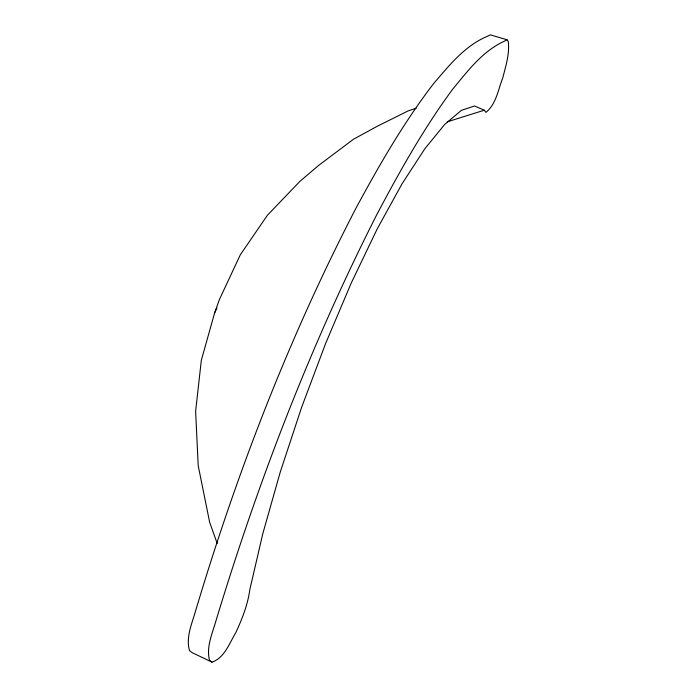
<?xml version="1.0" encoding="UTF-8"?>
<svg xmlns="http://www.w3.org/2000/svg" width="697" height="697" viewBox="0 0 697 697"><rect width="100%" height="100%" fill="white"/><g stroke="black" fill="none" stroke-linecap="round" stroke-linejoin="round"><path stroke-width="1.05" d="M416.214 108.244L408.172 110.875L377.182 126.296L353.457 139.261L318.747 165.328L299.815 181.429L267.378 215.312L240.291 254.841L219.32 299.71L214.65 312.848L201.328 360.262L195.622 411.335L198.192 465.57L209.666 522.349L217.237 543.538M214.65 312.848L216.959 307.917M507.007 39.764L504.288 41.219C482.359 51.299 467.6 71.19 452.614 89.286C423.558 128.71 399.581 171.497 376.755 214.728C310.278 345.764 257.359 483.439 214.99 624.05C211.418 635.568 206.364 648.062 209.492 660.207L211.984 662.15C224.547 657.951 229.418 643.07 235.804 632.641C242.129 618.945 247.81 604.656 249.822 589.627L262.795 533.719L280.264 472.061L301.557 407.518L325.656 343.386L351.297 282.921L377.164 229.017L402.003 183.877L424.778 148.836L444.73 124.397L461.397 110.353L474.579 105.979L484.293 110.213L485.905 112.391C496.159 104.289 498.242 89.338 502.842 77.672C505.769 65.936 509.734 53.843 508.296 41.62L507.007 39.764L490.322 34.85L487.473 36.261C464.855 45.653 449.286 65.387 433.743 83.431C403.946 122.219 379.49 164.666 356.272 207.61C288.985 337.409 236.109 474.396 194.524 614.466C190.961 625.967 185.96 638.609 189.532 650.667L192.215 652.688L211.984 662.15M447.265 121.818L484.293 110.213"/></g></svg>
